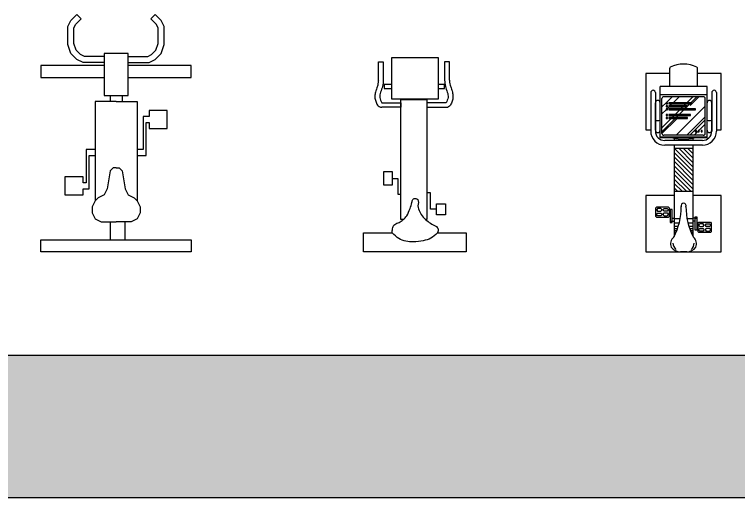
# Model space of a CAD drawing. Header units: millimetres. Extents: x 24547 to 62889, y 34568 to 56011.
# Drawn here: x 30911 to 34764, y 34568 to 37141 of the extents above; entities that cross this region are included whole.
import ezdxf

# ---------------------------------------------------------------- set-up
doc = ezdxf.new("R2010")
doc.units = ezdxf.units.MM
doc.layers.add('www.cad-blocks.net', color=7, linetype='Continuous')

# ---------------------------------------------------------------- blocks, each defined once
blk = doc.blocks.new('A$C4F5F618B')
at = {"ltscale": 300}
for p, q in [((200, 1540), (240, 1580)), ((232.9, 1516.3), (268.3, 1551.7)), ((240, 1580), (268.3, 1551.7)), ((760, 1580), (731.7, 1551.7)), ((767.1, 1516.3), (731.7, 1551.7)), ((800, 1540), (760, 1580)), ((180, 1500), (200, 1540)), ((180, 1380), (180, 1500)), ((220, 1490.6), (232.9, 1516.3)), ((780, 1490.6), (767.1, 1516.3)), ((820, 1500), (800, 1540)), ((820, 1380), (820, 1500)), ((220, 1386.5), (220, 1490.6)), ((780, 1386.5), (780, 1490.6)), ((200, 1320), (180, 1380)), ((235, 1341.6), (220, 1386.5)), ((765, 1341.6), (780, 1386.5)), ((800, 1320), (820, 1380)), ((240, 1280), (200, 1320)), ((263.7, 1312.9), (235, 1341.6)), ((289.4, 1300), (263.7, 1312.9)), ((420, 1320), (420, 1040)), ((500, 1320), (420, 1320)), ((580, 1320), (500, 1320)), ((580, 1040), (580, 1320)), ((710.6, 1300), (736.3, 1312.9)), ((736.3, 1312.9), (765, 1341.6)), ((760, 1280), (800, 1320)), ((280, 1260), (240, 1280)), ((420, 1260), (280, 1260)), ((420, 1300), (289.4, 1300)), ((580, 1300), (710.6, 1300)), ((580, 1260), (720, 1260)), ((720, 1260), (760, 1280)), ((0, 1240), (0, 1160)), ((420, 1240), (0, 1240)), ((1000, 1240), (580, 1240)), ((1000, 1160), (1000, 1240)), ((0, 1160), (420, 1160)), ((580, 1160), (1000, 1160)), ((420, 1040), (580, 1040)), ((460, 1040), (460, 1000)), ((540, 1040), (540, 1000)), ((360, 1000), (360, 340)), ((500, 1000), (360, 1000)), ((500, 1000), (640, 1000)), ((640, 1000), (640, 340)), ((720, 940), (720, 900)), ((840, 940), (720, 940)), ((840, 820), (840, 940)), ((680, 900), (680, 680)), ((720, 900), (680, 900)), ((700, 860), (720, 860)), ((700, 640), (700, 860)), ((720, 860), (720, 820)), ((720, 820), (840, 820)), ((300, 680), (300, 460)), ((360, 680), (300, 680)), ((680, 680), (640, 680)), ((320, 640), (360, 640)), ((320, 420), (320, 640)), ((640, 640), (700, 640)), ((460, 540), (440, 420)), ((480, 560), (460, 540)), ((500, 560), (480, 560)), ((500, 560), (520, 560)), ((520, 560), (540, 540)), ((540, 540), (560, 420)), ((160, 500), (160, 380)), ((280, 500), (160, 500)), ((280, 460), (280, 500)), ((300, 460), (280, 460)), ((280, 420), (320, 420)), ((280, 380), (280, 420)), ((440, 420), (420, 380)), ((560, 420), (580, 380)), ((160, 380), (280, 380)), ((360, 340), (340, 300)), ((380, 360), (360, 340)), ((420, 380), (380, 360)), ((580, 380), (620, 360)), ((620, 360), (640, 340)), ((640, 340), (660, 300)), ((340, 300), (340, 260)), ((660, 300), (660, 260)), ((340, 260), (360, 220)), ((660, 260), (640, 220)), ((360, 220), (400, 200)), ((400, 200), (500, 200)), ((460, 200), (460, 80)), ((600, 200), (500, 200)), ((560, 80), (560, 200)), ((640, 220), (600, 200)), ((0, 80), (1000, 80)), ((0, 0), (0, 80)), ((1000, 80), (1000, 0)), ((1000, 0), (0, 0))]:
    blk.add_line(p, q, dxfattribs=at)
blk = doc.blocks.new('A$C3D2F1728')
for points in [[(152.8, 934.1), (0, 934.1), (0, 1034.9), (546.7, 1034.9), (546.7, 934.1), (393.6, 934.1)], [(336.2, 863.8), (347.3, 863.8), (347.3, 223.7), (208.8, 223.7), (208.8, 863.8), (215.8, 863.8)], [(157.2, 808.7), (189.3, 808.7), (189.3, 720.6), (208.8, 720.6)], [(394.2, 644.5), (363.7, 644.5), (363.7, 728.7), (347.3, 728.7)], [(106.9, 241.7), (208.8, 241.7), (208.8, 264.8), (106.9, 264.8)], [(449.2, 241.7), (347.3, 241.7), (347.3, 264.8), (449.2, 264.8)], [(149.5, 165.7), (115.2, 165.7), (115.2, 143.5), (149.5, 143.5)], [(395.1, 143.5), (435.8, 143.5), (435.8, 165.7), (395.1, 165.7)], [(89.3, 120.4), (89.3, 23.1), (115.2, 23.1), (115.2, 120.4)], [(466.8, 120.4), (466.8, 23.1), (440.9, 23.1), (440.9, 120.4)]]:
    blk.add_lwpolyline(points)
for points in [[(110.3, 838), (157.2, 838), (157.2, 779.4), (110.3, 779.4)], [(394.2, 680.9), (438.8, 680.9), (438.8, 608.2), (394.2, 608.2)], [(149.5, 221.3), (395.1, 221.3), (395.1, 0), (149.5, 0)]]:
    blk.add_lwpolyline(points, close=True)
for centre, start, end in [((108, 232.7), 91.983, 140.0736), ((448.1, 232.7), 39.9264, 88.017)]:
    blk.add_arc(centre, 32.1, start, end)
for points in [[(152.8, 934.1), (187.9, 962.6), (228.1, 976), (281, 982.7), (357.8, 964.8), (393.6, 934.1)], [(393.6, 934.1), (392.1, 912.7), (380.1, 888.9), (356.3, 878.5), (336.2, 863.8), (316, 843.4), (298.9, 804.7), (288.5, 772.7), (284, 755.6), (268.3, 751.1), (257.9, 756.3), (256.4, 790.6), (247.5, 821.8), (229.6, 850.1), (202.8, 874), (175.2, 891.1), (161.8, 897.8), (149.1, 914.2), (152.8, 934.1)], [(115.2, 120.4), (110.5, 154.1), (100.4, 185.2), (96.7, 213.9), (106.9, 241.7)], [(440.9, 120.4), (445.6, 154.1), (455.7, 185.2), (459.4, 213.9), (449.2, 241.7)]]:
    blk.add_spline(points, degree=3)
for points in [[(89.3, 120.4), (88.7, 122.7), (88.3, 127.1), (87.2, 137.1), (86.3, 142.5), (84.4, 150.3), (83.5, 153.4), (81.1, 160.4), (79.7, 164.2), (76.1, 174.7), (73.8, 181.9), (70.8, 196.3), (69.9, 203.2), (70.3, 214.6), (70.8, 218.7), (72.3, 226.3), (73.3, 229.8), (77.2, 241.1), (80.6, 247.6), (83.4, 253.3)], [(466.8, 120.4), (467.4, 122.7), (467.8, 127.1), (468.9, 137.1), (469.8, 142.5), (471.7, 150.3), (472.6, 153.4), (475, 160.4), (476.4, 164.2), (480, 174.7), (482.3, 181.9), (485.3, 196.3), (486.2, 203.2), (485.8, 214.6), (485.3, 218.7), (483.8, 226.3), (482.8, 229.8), (478.9, 241.1), (475.5, 247.6), (472.7, 253.3)]]:
    blk.add_open_spline(points, degree=3, knots=[0, 0, 0, 0, 0.686479, 0.686479, 1.67663, 1.67663, 2.292036, 2.292036, 2.907442, 2.907442, 3.846932, 3.846932, 4.580242, 4.580242, 4.959885, 4.959885, 5.339528, 5.339528, 6.263305, 6.263305, 6.263305, 6.263305])
blk = doc.blocks.new('A$C50431BDD')
h = blk.add_hatch()
h.set_pattern_fill('ANSI31', color=256, scale=133.333333, angle=-90, style=0)
h.set_pattern_definition([(315, (-5092.318, 23431.074), (11.785113, 11.785113), [])])
h.paths.add_polyline_path([(250, 679.7), (150, 679.7), (150, 449.7), (250, 449.7)])
h = blk.add_hatch()
h.set_pattern_fill('AR-RROOF', color=256, scale=100, angle=225, style=0)
h.set_pattern_definition([(225, (-2233.34, 11455.92), (-84.8528, -226.2742), [1500, -200, 500, -100]), (225, (-2292.03, 11326.52), (164.7559, -23.3345), [300, -33, 600, -75]), (225, (-2208.595, 11360.456), (-320.31937, -415.0717), [800, -140, 400, -100])])
h.paths.add_polyline_path([(95, 379.2, 0.414214), (85, 369.2), (85, 184.3, 0.414214), (95, 174.3), (305, 174.3, 0.414214), (315, 184.3), (315, 369.2, 0.414214), (305, 379.2)])
h.paths.add_polyline_path([(277.6, 290.2), (277.6, 284.5), (178.6, 284.5), (178.6, 290.2)], flags=16)
h.paths.add_polyline_path([(137.6, 353.9), (132, 353.9), (132, 361), (137.6, 361)], flags=16)
h.paths.add_polyline_path([(277.6, 274.6), (277.6, 269), (163, 269), (163, 274.6)], flags=16)
h.paths.add_polyline_path([(122.1, 353.9), (116.4, 353.9), (116.4, 361), (122.1, 361)], flags=16)
h.paths.add_polyline_path([(106.5, 353.9), (100.8, 353.9), (100.8, 361), (106.5, 361)], flags=16)
h.paths.add_polyline_path([(277.6, 243.5), (277.6, 237.8), (136.2, 237.8), (136.2, 243.5)], flags=16)
h.paths.add_polyline_path([(286.1, 290.2), (293.1, 290.2), (293.1, 284.5), (286.1, 284.5)], flags=16)
h.paths.add_polyline_path([(286.1, 274.6), (293.1, 274.6), (293.1, 269), (286.1, 269)], flags=16)
h.paths.add_polyline_path([(277.6, 227.9), (277.6, 222.2), (180, 222.2), (180, 227.9)], flags=16)
h.paths.add_polyline_path([(277.6, 212.3), (277.6, 206.7), (157.4, 206.7), (157.4, 212.3)], flags=16)
h.paths.add_polyline_path([(286.1, 243.5), (293.1, 243.5), (293.1, 237.8), (286.1, 237.8)], flags=16)
h.paths.add_polyline_path([(286.1, 227.9), (293.1, 227.9), (293.1, 222.2), (286.1, 222.2)], flags=16)
h.paths.add_polyline_path([(286.1, 212.3), (293.1, 212.3), (293.1, 206.7), (286.1, 206.7)], flags=16)
at = {"linetype": 'ByBlock'}
for p, q in [((400, 1000), (0, 1000)), ((52.4, 893.6), (56.9, 898.1)), ((52.4, 847.2), (52.4, 893.6)), ((56.9, 898.1), (118.4, 898.1)), ((61.8, 889.4), (57.3, 884.9)), ((79.4, 889.4), (61.8, 889.4)), ((83.9, 884.9), (79.4, 889.4)), ((91.4, 884.9), (95.9, 889.4)), ((95.9, 889.4), (113.5, 889.4)), ((113.5, 889.4), (118, 884.9)), ((118.4, 898.1), (122.9, 893.6)), ((122.9, 893.6), (122.9, 847.2)), ((150, 910.7), (153.7, 910.7)), ((150, 907.2), (155.4, 907.2)), ((150, 902.4), (157.6, 902.4)), ((150, 896.8), (160, 896.8)), ((150, 888.9), (163.2, 888.9)), ((236.8, 888.9), (250, 888.9)), ((240, 896.8), (250, 896.8)), ((242.4, 902.4), (250, 902.4)), ((244.6, 907.2), (250, 907.2)), ((246.3, 910.7), (250, 910.7)), ((57.3, 884.9), (57.3, 880.1)), ((57.3, 880.1), (61.8, 875.6)), ((57.3, 860.7), (61.8, 865.2)), ((57.3, 855.9), (57.3, 860.7)), ((61.8, 851.4), (57.3, 855.9)), ((61.8, 875.6), (79.4, 875.6)), ((61.8, 865.2), (79.4, 865.2)), ((79.4, 851.4), (61.8, 851.4)), ((79.4, 875.6), (83.9, 880.1)), ((79.4, 865.2), (83.9, 860.7)), ((83.9, 855.9), (79.4, 851.4)), ((83.9, 880.1), (83.9, 884.9)), ((83.9, 860.7), (83.9, 855.9)), ((91.4, 880.1), (91.4, 884.9)), ((95.9, 875.6), (91.4, 880.1)), ((95.9, 865.2), (91.4, 860.7)), ((91.4, 860.7), (91.4, 855.9)), ((91.4, 855.9), (95.9, 851.4)), ((113.5, 875.6), (95.9, 875.6)), ((113.5, 865.2), (95.9, 865.2)), ((95.9, 851.4), (113.5, 851.4)), ((118, 880.1), (113.5, 875.6)), ((118, 860.7), (113.5, 865.2)), ((113.5, 851.4), (118, 855.9)), ((118, 884.9), (118, 880.1)), ((118, 855.9), (118, 860.7)), ((127.9, 877.4), (122.9, 877.4)), ((122.9, 877.4), (122.9, 863.4)), ((122.9, 863.4), (127.9, 863.4)), ((127.9, 883), (127.9, 815.9)), ((127.9, 863.4), (127.9, 877.4)), ((138.9, 884), (128.9, 884)), ((139.9, 815.9), (139.9, 883)), ((150, 878.5), (167.1, 878.5)), ((150, 865.8), (171.4, 865.8)), ((150, 848.3), (176.4, 848.3)), ((223.6, 848.3), (250, 848.3)), ((228.6, 865.8), (250, 865.8)), ((232.9, 878.5), (250, 878.5)), ((56.9, 842.7), (52.4, 847.2)), ((118.4, 842.7), (56.9, 842.7)), ((122.9, 847.2), (118.4, 842.7)), ((127.9, 823.1), (139.9, 823.1)), ((127.9, 820.1), (139.9, 820.1)), ((127.9, 818.1), (139.9, 818.1)), ((127.9, 816.8), (139.9, 816.8)), ((127.9, 815.9), (139.9, 815.9)), ((128.9, 814.9), (138.9, 814.9)), ((139.9, 837.6), (150, 837.6)), ((139.9, 821.6), (150, 821.6)), ((150, 823.7), (181.9, 823.7)), ((218.1, 823.7), (250, 823.7)), ((260.1, 837.6), (250, 837.6)), ((260.1, 821.6), (250, 821.6)), ((260.1, 843.4), (260.1, 776.3)), ((272.1, 843.4), (260.1, 843.4)), ((272.1, 842.5), (260.1, 842.5)), ((272.1, 841.2), (260.1, 841.2)), ((272.1, 839.1), (260.1, 839.1)), ((272.1, 836.2), (260.1, 836.2)), ((271.1, 844.4), (261.1, 844.4)), ((272.1, 776.3), (272.1, 843.4)), ((277.1, 812.1), (281.6, 816.6)), ((277.1, 765.7), (277.1, 812.1)), ((281.6, 816.6), (343.1, 816.6)), ((343.1, 816.6), (347.6, 812.1)), ((347.6, 812.1), (347.6, 765.7)), ((261.1, 775.3), (271.1, 775.3)), ((272.1, 795.9), (272.1, 781.9)), ((277.1, 795.9), (272.1, 795.9)), ((272.1, 781.9), (277.1, 781.9)), ((277.1, 781.9), (277.1, 795.9)), ((286.5, 807.9), (282, 803.4)), ((282, 803.4), (282, 798.6)), ((282, 798.6), (286.5, 794.1)), ((282, 779.2), (286.5, 783.7)), ((282, 774.4), (282, 779.2)), ((286.5, 769.9), (282, 774.4)), ((304.1, 807.9), (286.5, 807.9)), ((286.5, 794.1), (304.1, 794.1)), ((286.5, 783.7), (304.1, 783.7)), ((308.6, 803.4), (304.1, 807.9)), ((304.1, 794.1), (308.6, 798.6)), ((304.1, 783.7), (308.6, 779.2)), ((308.6, 774.4), (304.1, 769.9)), ((308.6, 798.6), (308.6, 803.4)), ((308.6, 779.2), (308.6, 774.4)), ((316.1, 803.4), (320.6, 807.9)), ((316.1, 798.6), (316.1, 803.4)), ((320.6, 794.1), (316.1, 798.6)), ((320.6, 783.7), (316.1, 779.2)), ((316.1, 779.2), (316.1, 774.4)), ((316.1, 774.4), (320.6, 769.9)), ((320.6, 807.9), (338.2, 807.9)), ((338.2, 794.1), (320.6, 794.1)), ((338.2, 783.7), (320.6, 783.7)), ((338.2, 807.9), (342.7, 803.4)), ((342.7, 798.6), (338.2, 794.1)), ((342.7, 779.2), (338.2, 783.7)), ((338.2, 769.9), (342.7, 774.4)), ((342.7, 803.4), (342.7, 798.6)), ((342.7, 774.4), (342.7, 779.2)), ((281.6, 761.2), (277.1, 765.7)), ((343.1, 761.2), (281.6, 761.2)), ((304.1, 769.9), (286.5, 769.9)), ((320.6, 769.9), (338.2, 769.9)), ((347.6, 765.7), (343.1, 761.2))]:
    blk.add_line(p, q, dxfattribs=at)
for p, q in [((0, 1000), (0, 700)), ((400, 700), (400, 1000)), ((150, 432.2), (150, 918.3)), ((250, 432.2), (250, 918.3)), ((0, 700), (150, 700)), ((250, 700), (400, 700)), ((150, 679.7), (250, 679.7)), ((100, 432.2), (300, 432.2)), ((150, 449.7), (250, 449.7)), ((75, 392.8), (75, 119.3)), ((75, 392.8), (325, 392.8)), ((75, 389.2), (325, 389.2)), ((100, 407.2), (300, 407.2)), ((150, 394.4), (150, 407.2)), ((250, 394.4), (250, 407.2)), ((325, 392.8), (325, 119.3)), ((25, 152.5), (25, 357.2)), ((50, 152.5), (50, 357.2)), ((50, 352.6), (50, 206.5)), ((75, 352.6), (75, 206.5)), ((85, 369.2), (85, 184.3)), ((95, 379.2), (305, 379.2)), ((315, 369.2), (315, 184.3)), ((325, 352.6), (325, 206.5)), ((350, 152.5), (350, 357.2)), ((350, 352.6), (350, 206.5)), ((375, 152.5), (375, 357.2)), ((75, 164.3), (325, 164.3)), ((95, 174.3), (305, 174.3)), ((75, 119.3), (325, 119.3))]:
    blk.add_line(p, q)
for points in [[(256.7, 392.8, 0.12768), (143.3, 392.8, 0.12768)], [(25, 350), (0, 350), (0, 50), (125, 50), (125, 25.2, 0.250492), (129.4, 16.9, 0.238848), (270.6, 16.9, 0.250492), (275, 25.2), (275, 50), (400, 50), (400, 350), (375, 350)]]:
    blk.add_lwpolyline(points, format="xyb")
for points in [[(100.8, 353.9), (106.5, 353.9), (106.5, 361), (100.8, 361)], [(116.4, 353.9), (122.1, 353.9), (122.1, 361), (116.4, 361)], [(132, 353.9), (137.6, 353.9), (137.6, 361), (132, 361)], [(163, 274.6), (163, 269), (277.6, 269), (277.6, 274.6)], [(178.6, 290.2), (178.6, 284.5), (277.6, 284.5), (277.6, 290.2)], [(286.1, 290.2), (286.1, 284.5), (293.1, 284.5), (293.1, 290.2)], [(286.1, 274.6), (286.1, 269), (293.1, 269), (293.1, 274.6)], [(136.2, 243.5), (136.2, 237.8), (277.6, 237.8), (277.6, 243.5)], [(286.1, 243.5), (286.1, 237.8), (293.1, 237.8), (293.1, 243.5)], [(157.4, 212.3), (157.4, 206.7), (277.6, 206.7), (277.6, 212.3)], [(180, 227.9), (180, 222.2), (277.6, 222.2), (277.6, 227.9)], [(286.1, 227.9), (286.1, 222.2), (293.1, 222.2), (293.1, 227.9)], [(286.1, 212.3), (286.1, 206.7), (293.1, 206.7), (293.1, 212.3)]]:
    blk.add_lwpolyline(points, close=True)
for points in [[(125, 119.3), (125, 50)], [(275, 50), (275, 119.3)]]:
    blk.add_lwpolyline(points)
for centre, radius, start, end in [((176, 958), 45.3, 156.3423, 231.6967), ((183.6, 937.5), 62.5, 90.7134, 141.8118), ((189.7, 953), 46, 131.0654, 179.3157), ((191.6, 1246.8), 246.9, 267.9675, 271.9606), ((208.4, 1246.8), 246.9, 268.0394, 272.0325), ((216.4, 937.5), 62.5, 38.1882, 89.2866), ((210.3, 953), 46, 0.6843, 48.9346), ((224, 958), 45.3, 308.3033, 23.6577), ((-159.3, 761.4), 346.7, 359.7136, 27.6567), ((559.3, 761.4), 346.7, 152.3433, 180.2864), ((128.9, 883), 1, 90, 180), ((138.9, 883), 1, 0, 90), ((128.9, 815.9), 1, 180, 270), ((138.9, 815.9), 1, 270, 0), ((261.1, 843.4), 1, 90, 180), ((271.1, 843.4), 1, 0, 90), ((261.1, 776.3), 1, 180, 270), ((271.1, 776.3), 1, 270, 0), ((201.3, 754.9), 14.7, 160.7059, 264.8065), ((198.7, 754.9), 14.7, 275.1935, 19.2941)]:
    blk.add_arc(centre, radius, start, end, dxfattribs=at)
for centre, radius, start, end in [((100, 357.2), 75, 90, 180), ((300, 357.2), 75, 0, 90), ((100, 357.2), 50, 90, 180), ((300, 357.2), 50, 0, 90), ((62.5, 352.6), 12.5, 0, 180), ((95, 369.2), 10, 90, 180), ((305, 369.2), 10, 0, 90), ((337.5, 352.6), 12.5, 0, 180), ((62.5, 264.8), 36.8, 70.1677, 109.8323), ((337.5, 264.8), 36.8, 70.1677, 109.8323), ((62.5, 206.5), 12.5, 180, 0), ((337.5, 206.5), 12.5, 180, 0), ((95, 184.3), 10, 180, 270), ((305, 184.3), 10, 270, 0), ((37.5, 152.5), 12.5, 180, 0), ((362.5, 152.5), 12.5, 180, 0)]:
    blk.add_arc(centre, radius, start, end)
blk = doc.blocks.new('FORMAT')
at = {"layer": 'www.cad-blocks.net', "true_color": 0x546d8e}
h = blk.add_hatch(color=155, dxfattribs=at)
h.set_gradient(color1=(68, 68, 68), color2=(84, 109, 142), tint=1)
h.paths.add_polyline_path([(28248.9, 35325.8), (28248.9, 34567.8), (62888.5, 34567.8), (62888.5, 35325.8)])
at = {"layer": 'www.cad-blocks.net', "color": 155, "true_color": 0x546d8e}
for p, q in [((28248.9, 35325.8), (62888.5, 35325.8)), ((28248.9, 35325.8), (62888.5, 35325.8)), ((28248.9, 34567.8), (62888.5, 34567.8))]:
    blk.add_line(p, q, dxfattribs=at)

msp = doc.modelspace()

# ---------------------------------------------------------------- block references
msp.add_blockref('FORMAT', (0, 0))
at = {"xscale": 0.8, "yscale": 0.8, "zscale": 0.8}
msp.add_blockref('A$C4F5F618B', (31051.3, 35876.8), dxfattribs=at)
at = {"rotation": 180}
for name, p in [('A$C3D2F1728', (33314.6, 36911.7)), ('A$C50431BDD', (34671.6, 36876.8))]:
    msp.add_blockref(name, p, dxfattribs=at)

doc.saveas('drawing.dxf')
